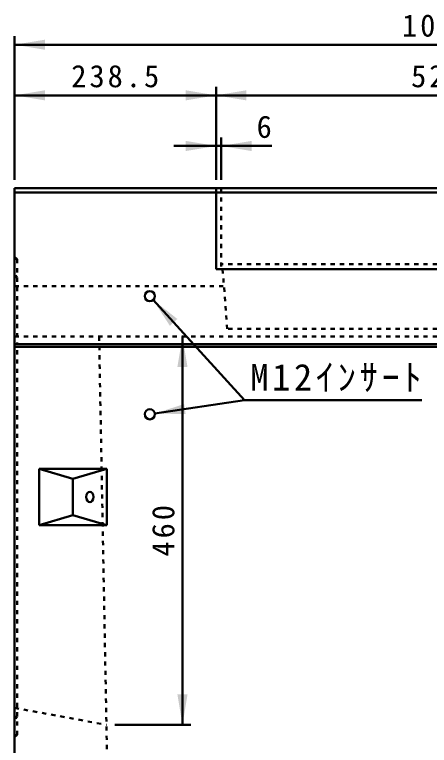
# Model space of a CAD drawing. Units: millimetres, scale not verified. Extents: x 100 to 4105, y 100 to 2870.
# Drawn here: x 1954 to 2445, y 826 to 1692 of the extents above; entities that cross this region are included whole.
import ezdxf
from ezdxf.enums import TextEntityAlignment as Align

# ---------------------------------------------------------------- set-up
doc = ezdxf.new("R2010")
doc.units = ezdxf.units.MM
doc.header["$LTSCALE"] = 5
doc.linetypes.add('USER2', pattern=[2.2, 1, -1.2])
doc.layers.add('V-nasSTD', color=7, linetype='Continuous', lineweight=35)
doc.styles.add('ＭＳ ゴシック', font='')
doc.styles.get('ＭＳ ゴシック').set_extended_font_data('MS Gothic')

msp = doc.modelspace()

# ---------------------------------------------------------------- hatches: boundary and pattern name
at = {"layer": 'V-nasSTD'}
for points in [[(1990.106, 1662.244), (1954.106, 1656.244), (1990.106, 1650.244)], [(1990.106, 1602.244), (1954.106, 1596.244), (1990.106, 1590.244)], [(2156.606, 1590.244), (2192.606, 1596.244), (2156.606, 1602.244)], [(2228.606, 1602.244), (2192.606, 1596.244), (2228.606, 1590.244)], [(2156.606, 1530.244), (2192.606, 1536.244), (2156.606, 1542.244)], [(2234.606, 1542.244), (2198.606, 1536.244), (2234.606, 1530.244)], [(2137.891, 1323.112), (2118.138, 1353.802), (2146.776, 1331.177), (2142.333, 1327.145)], [(2146.808, 1274.244), (2152.808, 1310.244), (2158.808, 1274.244)], [(2155.654, 1224.386), (2156.532, 1218.451), (2120.041, 1219.122), (2154.777, 1230.322)], [(2158.808, 886.244), (2152.808, 850.244), (2146.808, 886.244)]]:
    msp.add_hatch(color=256, dxfattribs=at).paths.add_polyline_path(points)

# ---------------------------------------------------------------- linework, layer by layer
at = {"layer": 'V-nasSTD', "lineweight": 50}
for p, q in [((1954.106, 1496.244), (1954.106, 1666.244)), ((1954.106, 1656.244), (2954.106, 1656.244)), ((2192.606, 1496.244), (2192.606, 1606.244)), ((1954.106, 1596.244), (2192.606, 1596.244)), ((2192.606, 1596.244), (2715.606, 1596.244)), ((2198.606, 1496.244), (2198.606, 1546.244)), ((2142.606, 1536.244), (2192.606, 1536.244)), ((2192.606, 1536.244), (2198.606, 1536.244)), ((2258.606, 1536.244), (2198.606, 1536.244)), ((1954.106, 1486.244), (2192.606, 1486.244)), ((1954.106, 1486.244), (1954.106, 1301.244)), ((1954.106, 1481.244), (2192.606, 1481.244)), ((1954.106, 1481.244), (2192.606, 1481.244)), ((2715.606, 1486.244), (2192.606, 1486.244)), ((2192.606, 1390.244), (2192.606, 1486.244)), ((2192.606, 1481.244), (2454.106, 1481.244)), ((2715.606, 1390.244), (2192.606, 1390.244)), ((2118.138, 1353.802), (2226.145, 1234.806)), ((1954.106, 1310.244), (1954.106, 470.244)), ((2152.808, 850.244), (2152.808, 1310.244)), ((1954.106, 1301.244), (2954.106, 1301.244)), ((1954.106, 1300.244), (1954.106, 1045.69)), ((1954.106, 1298.244), (2454.106, 1298.244)), ((1954.106, 1291.244), (1954.106, 1211.244)), ((2120.041, 1219.122), (2226.145, 1234.806)), ((2226.145, 1234.806), (2436.145, 1234.806)), ((1983.106, 1153.744), (2023.106, 1141.744)), ((1983.106, 1153.744), (2063.106, 1153.744)), ((1983.106, 1153.744), (1983.106, 1086.744)), ((2023.106, 1141.744), (2063.106, 1153.744)), ((2063.106, 1153.744), (2063.106, 1086.744)), ((2023.106, 1141.744), (2023.106, 1098.744)), ((1983.106, 1086.744), (2023.106, 1098.744)), ((2023.106, 1098.744), (2063.106, 1086.744)), ((1983.106, 1086.744), (2063.106, 1086.744)), ((2162.808, 850.244), (2072.808, 850.244))]:
    msp.add_line(p, q, dxfattribs=at)
at = {"layer": 'V-nasSTD', "linetype": 'USER2', "lineweight": 50}
for p, q in [((2198.606, 1486.244), (2198.606, 1390.244)), ((1954.106, 1404.244), (1957.106, 1402.244)), ((1957.106, 1402.244), (1957.106, 1301.244)), ((2454.106, 1396.244), (2198.606, 1396.244)), ((2200.355, 1390.244), (2205.793, 1319.525)), ((1954.106, 1380.244), (1957.106, 1382.244)), ((1954.106, 1370.244), (2201.893, 1370.244)), ((2454.106, 1319.525), (2205.793, 1319.525)), ((1954.106, 1310.244), (2454.106, 1310.244)), ((2054.106, 1310.244), (2067.546, 599.804)), ((1957.106, 838.244), (1957.106, 1298.244)), ((1954.106, 870.244), (2062.808, 850.244)), ((1954.106, 860.244), (1957.106, 858.244)), ((1957.106, 838.244), (1954.106, 836.244))]:
    msp.add_line(p, q, dxfattribs=at)
at = {"layer": 'V-nasSTD', "lineweight": 50}
for centre in [(2114.106, 1358.244), (2114.106, 1218.244)]:
    msp.add_circle(centre, 6, dxfattribs=at)
for centre, radius, start, end in [((2043.106, 1122.926), 3.318, 38.03169, 141.96831), ((2046.534, 1120.244), 7.671, 141.96831, 218.03169), ((2039.677, 1120.244), 7.671, 321.96831, 38.03169), ((2043.106, 1117.563), 3.318, 218.03169, 321.96831)]:
    msp.add_arc(centre, radius, start, end, dxfattribs=at)

# ---------------------------------------------------------------- texts
at = {"layer": 'V-nasSTD', "style": 'ＭＳ ゴシック'}
msp.add_text('6', height=26.39, dxfattribs=at).set_placement((2240.606, 1572.244), align=Align.TOP_LEFT)
at = {"layer": 'V-nasSTD', "attachment_point": 1, "style": 'ＭＳ ゴシック'}
for s, insert, char_height in [('\\T1.2;1000', (2412.706, 1692.244), 26.39), ('\\T1.2;238.5', (2021.156, 1632.244), 26.39), ('\\T1.2;523', (2423.506, 1632.244), 26.39), ('\\T1.2;M12ｲﾝｻｰﾄ', (2233.105, 1278.006), 31.67)]:
    msp.add_mtext(s, dxfattribs=dict(at, insert=insert, char_height=char_height))
at = {"layer": 'V-nasSTD', "insert": (2116.808, 1049.644), "char_height": 26.39, "attachment_point": 1, "rotation": 90, "style": 'ＭＳ ゴシック'}
msp.add_mtext('\\T1.2;460', dxfattribs=at)

doc.saveas('drawing.dxf')
